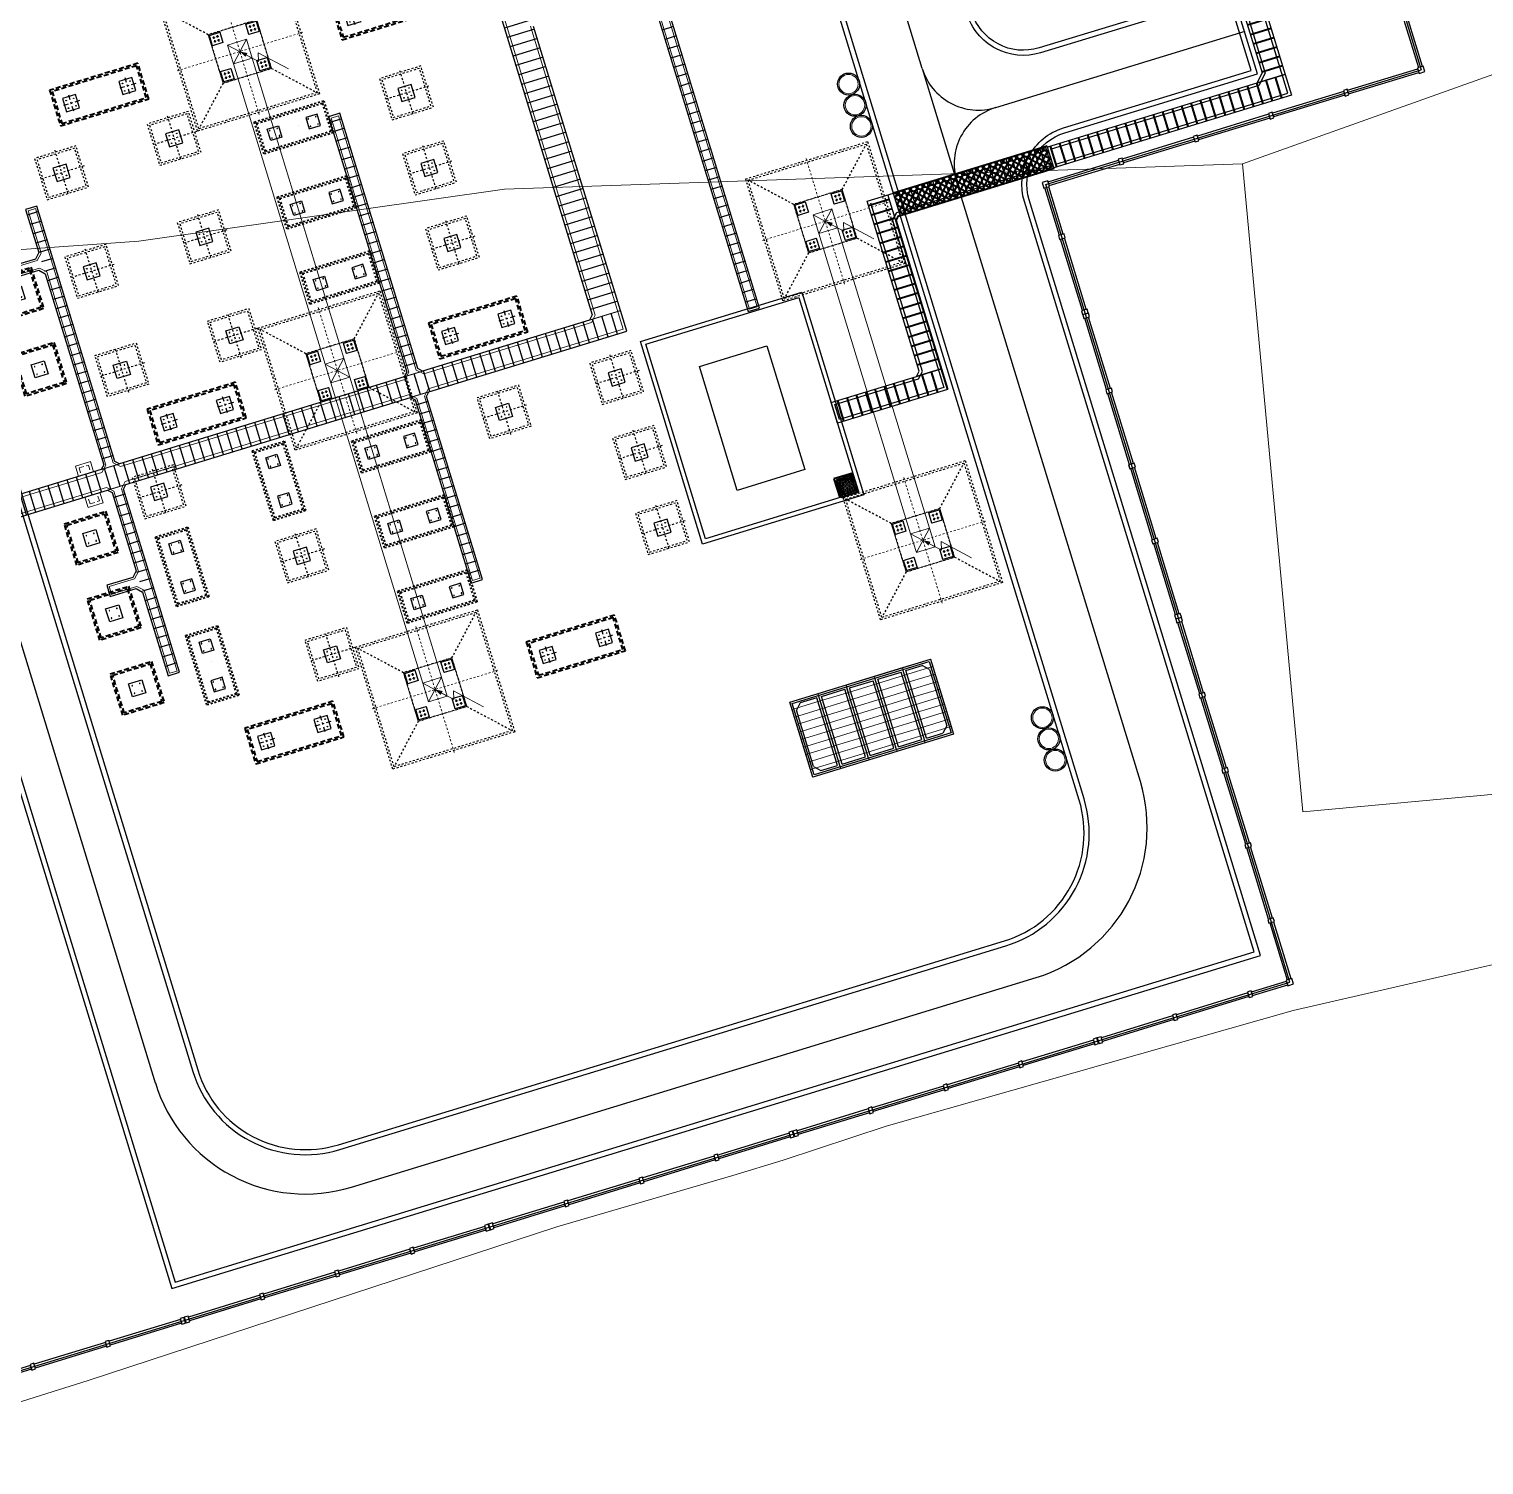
# Model space of a CAD drawing. Header units: inches. Extents: x 543393 to 2689207, y 1841861 to 9121372.
# Drawn here: x 547468.8 to 547542.9, y 1841866.1 to 1841939.3 of the extents above; entities that cross this region are included whole.
import ezdxf

# ---------------------------------------------------------------- set-up
doc = ezdxf.new("R2010")
doc.units = ezdxf.units.IN
doc.header["$MEASUREMENT"] = 0
for name, pattern in [('02 Xref HH1 MBXD$0$HIDDEN', [0.375, 0.25, -0.125]), ('02 Xref HH1 NDK$0$DASHDOT', [1, 0.5, -0.25, 0, -0.25]), ('02 Xref KB1 MBTB$0$HIDDEN', [0.375, 0.25, -0.125]), ('CENTER2', [1.125, 0.75, -0.125, 0.125, -0.125]), ('DASHDOT', [1, 0.5, -0.25, 0, -0.25]), ('DASHED2', [0.375, 0.25, -0.125]), ('HIDDEN', [0.375, 0.25, -0.125]), ('MBXD$0$HIDDEN', [0.375, 0.25, -0.125])]:
    doc.linetypes.add(name, pattern=pattern)
for name, color, linetype in [('0.TEXT', 7, 'Continuous'), ('02 Xref HT MBXD V2$0$0.DUONG O TO MOI', 4, 'Continuous'), ('02 Xref HT MBXD V2$0$0.MC HH1', 3, 'Continuous'), ('02 Xref KB1 MBTB$0$DUKIEN', 6, '02 Xref KB1 MBTB$0$HIDDEN'), ('0_Central_Road', 9, 'Continuous'), ('1_Day dan', 1, 'Continuous'), ('CHUCRYAN', 8, 'Continuous'), ('dien-thietbi', 7, 'Continuous'), ('Duong', 4, 'Continuous'), ('Giai doan nay (muong cap)', 9, 'Continuous'), ('LAPMOI', 4, 'Continuous'), ('Layer1', 7, 'Continuous'), ('MBXD$0$KHUAT', 6, 'MBXD$0$HIDDEN'), ('MBXD$0$KICHTHUOC', 5, 'Continuous'), ('mongs tb', 4, 'Continuous'), ('NET THAY', 4, 'Continuous'), ('PDF17_MONG', 7, 'Continuous'), ('PDF17_TAM', 8, 'Continuous'), ('XD-Mong TB', 4, 'Continuous')]:
    doc.layers.add(name, color=color, linetype=linetype)
for name, color, linetype, lineweight in [('00', 5, 'Continuous', 9), ('02 Xref KB1 MBTB$0$00', 5, 'Continuous', 9), ('1_Kim_CS', 1, 'Continuous', 9), ('4', 2, 'Continuous', 9), ('COT THEP', 7, 'Continuous', 9), ('HTPP-220', 4, 'Continuous', 40), ('Level 10', 7, 'Continuous', 0), ('Level 30', 7, 'Continuous', 0), ('MBXD$0$0.4', 6, 'Continuous', 40), ('MBXD$0$hatch', 8, 'Continuous', 5)]:
    doc.layers.add(name, color=color, linetype=linetype, lineweight=lineweight)

# ---------------------------------------------------------------- blocks, each defined once
blk = doc.blocks.new('HR')
at = {"layer": 'LAPMOI'}
for points in [[(197005, 65096), (197205, 65096), (197205, 65396), (197005, 65396)], [(201005, 65096), (201205, 65096), (201205, 65396), (201005, 65396)]]:
    blk.add_lwpolyline(points, close=True, dxfattribs=at)
for points in [[(197205, 65346), (201005, 65346)], [(197205, 65146), (201005, 65146)]]:
    blk.add_lwpolyline(points, dxfattribs=at)
blk = doc.blocks.new('MT12')
at = {"color": 8, "linetype": '02 Xref KB1 MBTB$0$HIDDEN', "ltscale": 30}
for points in [[(-3250, -3250), (3250, -3250), (3250, 3250), (-3250, 3250)], [(-3150, -3150), (3150, -3150), (3150, 3150), (-3150, 3150)], [(-1291, 1291), (1291, 1291), (1291, -1291), (-1291, -1291)]]:
    blk.add_lwpolyline(points, close=True, dxfattribs=at)
for points in [[(-1291, 1291), (-3150, 3150)], [(1291, 1291), (3150, 3150)], [(-1291, -1291), (-3150, -3150)], [(1291, -1291), (3150, -3150)]]:
    blk.add_lwpolyline(points, dxfattribs=at)
for points in [[(-1241, 691), (-691, 691), (-691, 1241), (-1241, 1241)], [(691, 691), (1241, 691), (1241, 1241), (691, 1241)], [(-1241, -1241), (-691, -1241), (-691, -691), (-1241, -691)], [(691, -1241), (1241, -1241), (1241, -691), (691, -691)]]:
    blk.add_lwpolyline(points, close=True)
at = {"layer": 'PDF17_MONG', "color": 8, "linetype": 'HIDDEN', "lineweight": 25, "ltscale": 5000}
for centre in [(-1068, 1066), (-1068, 868), (-867, 1066), (-867, 868), (864, 1066), (864, 868), (1065, 1066), (1065, 868), (-1068, -866), (-1068, -1064), (-867, -866), (-867, -1064), (864, -866), (864, -1064), (1065, -866), (1065, -1064)]:
    blk.add_circle(centre, 27.8, dxfattribs=at)
at = {"layer": 'PDF17_TAM', "color": 8, "linetype": 'DASHDOT', "lineweight": 18, "ltscale": 20}
for points in [[(0, 3350), (0, -3350)], [(-3350, 0), (3350, 0)]]:
    blk.add_lwpolyline(points, dxfattribs=at)
at = {"layer": 'PDF17_TAM', "color": 8, "linetype": 'HIDDEN', "lineweight": 18, "ltscale": 5000}
for points in [[(-1006, 1065), (-1132, 1065)], [(-1006, 867), (-1132, 867)], [(-1066, 1128), (-1066, 1000)], [(-1066, 804), (-1066, 932)], [(-926, 1065), (-800, 1065)], [(-926, 867), (-800, 867)], [(-866, 1128), (-866, 1000)], [(-866, 804), (-866, 932)], [(926, 1065), (800, 1065)], [(926, 867), (800, 867)], [(866, 1128), (866, 1000)], [(866, 804), (866, 932)], [(1006, 1065), (1132, 1065)], [(1006, 867), (1132, 867)], [(1066, 1128), (1066, 1000)], [(1066, 804), (1066, 932)], [(-1006, -867), (-1132, -867)], [(-1006, -1065), (-1132, -1065)], [(-1066, -804), (-1066, -932)], [(-1066, -1128), (-1066, -1000)], [(-926, -867), (-800, -867)], [(-926, -1065), (-800, -1065)], [(-866, -804), (-866, -932)], [(-866, -1128), (-866, -1000)], [(926, -867), (800, -867)], [(926, -1065), (800, -1065)], [(866, -804), (866, -932)], [(866, -1128), (866, -1000)], [(1006, -867), (1132, -867)], [(1006, -1065), (1132, -1065)], [(1066, -804), (1066, -932)], [(1066, -1128), (1066, -1000)]]:
    blk.add_lwpolyline(points, dxfattribs=at)
blk = doc.blocks.new('Kim_CS222')
at = {"layer": '1_Kim_CS', "color": 0, "linetype": 'ByBlock', "lineweight": -2, "ltscale": 0.5}
for p, q in [((-1050, 1403), (-228, 581)), ((-506, 506), (-228, 581)), ((0, 0), (-506, 506))]:
    blk.add_line(p, q, dxfattribs=at)
blk.add_lwpolyline([(0, 0, 0, 150, 0), (-177, 177, 150, 150, 0)], format="xyseb", dxfattribs=at)
blk = doc.blocks.new('X220 NC')
at = {"color": 0, "linetype": 'ByBlock', "lineweight": -2, "ltscale": 4500}
for p, q in [((3752640, -136418), (3751640, -137418)), ((3751640, -136418), (3752640, -137418)), ((3751640, -153418), (3751640, -137418)), ((3752640, -153418), (3752640, -137418)), ((3752640, -153418), (3751640, -154418)), ((3751640, -153418), (3752640, -154418))]:
    blk.add_line(p, q, dxfattribs=at)
for points in [[(3753431, -138209), (3750849, -138209), (3750849, -135627), (3753431, -135627)], [(3750899, -135677), (3751449, -135677), (3751449, -136227), (3750899, -136227)], [(3753381, -135677), (3752831, -135677), (3752831, -136227), (3753381, -136227)], [(3751640, -137418), (3752640, -137418), (3752640, -136418), (3751640, -136418)], [(3752640, -137418), (3751640, -137418), (3751640, -136418), (3752640, -136418)], [(3750899, -138159), (3751449, -138159), (3751449, -137609), (3750899, -137609)], [(3753381, -138159), (3752831, -138159), (3752831, -137609), (3753381, -137609)], [(3753431, -152627), (3750849, -152627), (3750849, -155209), (3753431, -155209)], [(3750899, -152677), (3751449, -152677), (3751449, -153227), (3750899, -153227)], [(3753381, -152677), (3752831, -152677), (3752831, -153227), (3753381, -153227)], [(3751640, -154418), (3752640, -154418), (3752640, -153418), (3751640, -153418)], [(3751640, -153418), (3752640, -153418), (3752640, -154418), (3751640, -154418)], [(3752640, -153418), (3751640, -153418), (3751640, -154418), (3752640, -154418)], [(3750899, -155159), (3751449, -155159), (3751449, -154609), (3750899, -154609)], [(3753381, -155159), (3752831, -155159), (3752831, -154609), (3753381, -154609)]]:
    blk.add_lwpolyline(points, close=True, dxfattribs=at)
blk = doc.blocks.new('MDCL -3')
at = {"color": 8, "linetype": '02 Xref HH1 MBXD$0$HIDDEN', "ltscale": 20}
for points in [[(1850, -850), (1850, 850), (-1850, 850), (-1850, -850)], [(1750, -750), (1750, 750), (-1750, 750), (-1750, -750)]]:
    blk.add_lwpolyline(points, close=True, dxfattribs=at)
at = {"color": 8, "linetype": '02 Xref HH1 NDK$0$DASHDOT', "ltscale": 10, "const_width": 0.05}
for points in [[(-1025, -962), (-1025, 971)], [(1025, -962), (1025, 971)], [(-2046, 0), (2019, 0)]]:
    blk.add_lwpolyline(points, dxfattribs=at)
at = {"layer": 'mongs tb'}
for points in [[(-725, -300), (-1325, -300), (-1325, 300), (-725, 300)], [(725, -300), (1325, -300), (1325, 300), (725, 300)]]:
    blk.add_lwpolyline(points, close=True, dxfattribs=at)
for centre in [(-1226, 200), (-825, 200), (825, 200), (1226, 200), (-1226, -200), (-825, -200), (825, -200), (1226, -200)]:
    blk.add_circle(centre, 15.4, dxfattribs=at)
blk = doc.blocks.new('MTB')
at = {"layer": 'mongs tb', "color": 8, "linetype": '02 Xref HH1 MBXD$0$HIDDEN', "ltscale": 30}
for points in [[(-1100, -1100), (1100, -1100), (1100, 1100), (-1100, 1100)], [(-1000, -1000), (1000, -1000), (1000, 1000), (-1000, 1000)]]:
    blk.add_lwpolyline(points, close=True, dxfattribs=at)
at = {"layer": 'mongs tb', "color": 8, "linetype": 'DASHDOT', "ltscale": 10}
for points in [[(0, 1200), (0, -1200)], [(-1200, 0), (1200, 0)]]:
    blk.add_lwpolyline(points, dxfattribs=at)
at = {"layer": 'mongs tb'}
blk.add_lwpolyline([(-350, -350), (350, -350), (350, 350), (-350, 350)], close=True, dxfattribs=at)
for centre in [(-199, 200), (201, 200), (-199, -199), (201, -199)]:
    blk.add_circle(centre, 15.1, dxfattribs=at)
blk = doc.blocks.new('*U238')
at = {"layer": 'HTPP-220', "color": 8}
blk.add_lwpolyline([(-0.55, 0), (0.55, 0)], dxfattribs=at)
blk = doc.blocks.new('*U239')
at = {"layer": 'HTPP-220', "color": 0, "linetype": 'ByBlock', "lineweight": -2, "transparency": 16777216}
for p in [(0, 0), (0, -0.5), (0, -1), (0, -1.5), (0, -2), (0, -2.5), (0, -3), (0, -3.5), (0, -4), (0, -4.5), (0, -5)]:
    blk.add_blockref('*U238', p, dxfattribs=at)
blk = doc.blocks.new('*U240')
at = {"layer": 'HTPP-220', "color": 8}
blk.add_lwpolyline([(-0.55, 0), (0.55, 0)], dxfattribs=at)
blk = doc.blocks.new('*U241')
at = {"layer": 'HTPP-220', "color": 0, "linetype": 'ByBlock', "lineweight": -2, "transparency": 16777216}
for p in [(0, 0), (0, -0.5), (0, -1), (0, -1.5), (0, -2), (0, -2.5), (0, -3), (0, -3.5), (0, -4), (0, -4.5), (0, -5), (0, -5.5), (0, -6), (0, -6.5), (0, -7), (0, -7.5), (0, -8), (0, -8.5), (0, -9), (0, -9.5), (0, -10), (0, -10.5), (0, -11), (0, -11.5), (0, -12)]:
    blk.add_blockref('*U240', p, dxfattribs=at)
blk = doc.blocks.new('nha kho')
at = {"layer": 'NET THAY'}
for p, q in [((-3254, 3084), (-3262, 9684)), ((-3054, 3084), (-3062, 9684)), ((-3247, 1884), (-3248, 2284)), ((-3048, 1884), (-3048, 2284))]:
    blk.add_line(p, q, dxfattribs=at)
blk = doc.blocks.new('*U252')
at = {"layer": 'Duong', "color": 8}
blk.add_lwpolyline([(-0.6, 0), (0.6, 0)], dxfattribs=at)
blk = doc.blocks.new('*U253')
at = {"layer": 'HTPP-220', "color": 0, "linetype": 'ByBlock', "lineweight": -2, "transparency": 16777216}
for p in [(0, 8.1), (0, 7.8), (0, 7.5), (0, 7.2), (0, 6.9), (0, 6.6), (0, 6.3), (0, 6), (0, 5.7), (0, 5.4), (0, 5.1), (0, 4.8), (0, 4.5), (0, 4.2), (0, 3.9), (0, 3.6), (0, 3.3), (0, 3), (0, 2.7), (0, 2.4), (0, 2.1), (0, 1.8), (0, 1.5), (0, 1.2), (0, 0.9), (0, 0.6), (0, 0.3), (0, 0)]:
    blk.add_blockref('*U252', p, dxfattribs=at)
blk = doc.blocks.new('Tru DTC')
at = {"color": 8, "linetype": 'HIDDEN', "ltscale": 1000, "elevation": 0}
for points in [[(146250, 33250), (144350, 33250), (144350, 28550), (146250, 28550)], [(146150, 33150), (144450, 33150), (144450, 28650), (146150, 28650)]]:
    blk.add_lwpolyline(points, close=True, dxfattribs=at)
at = {"layer": 'mongs tb', "elevation": 0}
for points in [[(145650, 32750), (144950, 32750), (144950, 32050), (145650, 32050)], [(145650, 29750), (144950, 29750), (144950, 29050), (145650, 29050)]]:
    blk.add_lwpolyline(points, close=True, dxfattribs=at)
at = {"layer": 'mongs tb', "color": 8, "linetype": 'DASHDOT', "ltscale": 500, "elevation": 0}
for points in [[(145300, 31950), (145300, 32850)], [(145750, 32400), (144850, 32400)], [(145300, 28950), (145300, 29850)], [(145750, 29400), (144850, 29400)]]:
    blk.add_lwpolyline(points, dxfattribs=at)
at = {"layer": 'mongs tb'}
for centre in [(145098, 32599, 0), (145098, 32199, 0), (145499, 32599, 0), (145499, 32199, 0), (145098, 29599, 0), (145098, 29199, 0), (145499, 29599, 0), (145499, 29199, 0)]:
    blk.add_circle(centre, 15.1, dxfattribs=at)
blk = doc.blocks.new('GFDGDFG')
at = {"color": 8, "linetype": 'DASHED2', "ltscale": 1000}
for points in [[(-5100, -1100), (-2900, -1100), (-2900, 1100), (-5100, 1100)], [(-5000, -1000), (-3000, -1000), (-3000, 1000), (-5000, 1000)], [(-1100, -1100), (1100, -1100), (1100, 1100), (-1100, 1100)], [(-1000, -1000), (1000, -1000), (1000, 1000), (-1000, 1000)], [(2900, -1100), (5100, -1100), (5100, 1100), (2900, 1100)], [(3000, -1000), (5000, -1000), (5000, 1000), (3000, 1000)]]:
    blk.add_lwpolyline(points, close=True, dxfattribs=at)
at = {"layer": 'mongs tb'}
for points in [[(-4350, -350), (-3650, -350), (-3650, 350), (-4350, 350)], [(-350, -350), (350, -350), (350, 350), (-350, 350)], [(3650, -350), (4350, -350), (4350, 350), (3650, 350)]]:
    blk.add_lwpolyline(points, close=True, dxfattribs=at)
for centre in [(-4199, 200), (-3799, 200), (-199, 200), (201, 200), (3801, 200), (4201, 200), (-4199, -199), (-3799, -199), (-199, -199), (201, -199), (3801, -199), (4201, -199)]:
    blk.add_circle(centre, 15.1, dxfattribs=at)
blk = doc.blocks.new('*U229')
at = {"layer": 'HTPP-220', "color": 8}
blk.add_lwpolyline([(-0.55, 0), (0.55, 0)], dxfattribs=at)
blk = doc.blocks.new('*U230')
at = {"layer": 'HTPP-220', "color": 0, "linetype": 'ByBlock', "lineweight": -2, "transparency": 16777216}
for p in [(0, 0), (0, -0.5), (0, -1), (0, -1.5), (0, -2), (0, -2.5), (0, -3), (0, -3.5), (0, -4), (0, -4.5), (0, -5), (0, -5.5), (0, -6)]:
    blk.add_blockref('*U229', p, dxfattribs=at)
blk = doc.blocks.new('*U231')
at = {"layer": 'HTPP-220', "color": 8}
blk.add_lwpolyline([(-0.55, 0), (0.55, 0)], dxfattribs=at)
blk = doc.blocks.new('*U232')
at = {"layer": 'HTPP-220', "color": 0, "linetype": 'ByBlock', "lineweight": -2, "transparency": 16777216}
for p in [(0, 0), (0, -0.5), (0, -1), (0, -1.5), (0, -2), (0, -2.5), (0, -3), (0, -3.5), (0, -4), (0, -4.5), (0, -5), (0, -5.5), (0, -6), (0, -6.5), (0, -7), (0, -7.5), (0, -8), (0, -8.5)]:
    blk.add_blockref('*U231', p, dxfattribs=at)
blk = doc.blocks.new('*U246')
at = {"layer": '02 Xref HT MBXD V2$0$0.MC HH1', "color": 8}
blk.add_lwpolyline([(-0.55, 0), (0.55, 0)], dxfattribs=at)
blk = doc.blocks.new('*U247')
at = {"layer": '02 Xref HT MBXD V2$0$0.DUONG O TO MOI', "color": 0, "linetype": 'ByBlock', "lineweight": -2, "transparency": 16777216}
for p in [(0, 46.5), (0, 46), (0, 45.5), (0, 45), (0, 44.5), (0, 44), (0, 43.5), (0, 43), (0, 42.5), (0, 42), (0, 41.5), (0, 41), (0, 40.5), (0, 40), (0, 39.5), (0, 39), (0, 38.5), (0, 38), (0, 37.5), (0, 37), (0, 36.5), (0, 36), (0, 35.5), (0, 35), (0, 34.5), (0, 34), (0, 33.5), (0, 33), (0, 32.5), (0, 32), (0, 31.5), (0, 31), (0, 30.5), (0, 30), (0, 29.5), (0, 29), (0, 28.5), (0, 28), (0, 27.5), (0, 27), (0, 26.5), (0, 26), (0, 25.5), (0, 25), (0, 24.5), (0, 24), (0, 23.5), (0, 23), (0, 22.5), (0, 22), (0, 21.5), (0, 21), (0, 20.5), (0, 20), (0, 19.5), (0, 19), (0, 18.5), (0, 18), (0, 17.5), (0, 17), (0, 16.5), (0, 16), (0, 15.5), (0, 15), (0, 14.5), (0, 14), (0, 13.5), (0, 13), (0, 12.5), (0, 12), (0, 11.5), (0, 11), (0, 10.5), (0, 10), (0, 9.5), (0, 9), (0, 8.5), (0, 8), (0, 7.5), (0, 7), (0, 6.5), (0, 6), (0, 5.5), (0, 5), (0, 4.5), (0, 4), (0, 3.5), (0, 3), (0, 2.5), (0, 2), (0, 1.5), (0, 1), (0, 0.5), (0, 0)]:
    blk.add_blockref('*U246', p, dxfattribs=at)
blk = doc.blocks.new('*U244')
at = {"layer": '02 Xref HT MBXD V2$0$0.MC HH1', "color": 8}
blk.add_lwpolyline([(0, -0.3), (0, 0.3)], dxfattribs=at)
blk = doc.blocks.new('*U245')
at = {"layer": '0.TEXT', "color": 0, "linetype": 'ByBlock', "lineweight": -2, "transparency": 16777216}
for p in [(0, 0), (0.5, 0), (1, 0), (1.5, 0), (2, 0), (2.5, 0), (3, 0), (3.5, 0), (4, 0), (4.5, 0), (5, 0), (5.5, 0), (6, 0), (6.5, 0), (7, 0), (7.5, 0), (8, 0), (8.5, 0), (9, 0)]:
    blk.add_blockref('*U244', p, dxfattribs=at)
blk = doc.blocks.new('*U227')
at = {"layer": '02 Xref HT MBXD V2$0$0.MC HH1', "color": 8}
blk.add_lwpolyline([(0, -0.3), (0, 0.3)], dxfattribs=at)
blk = doc.blocks.new('*U228')
at = {"layer": '0.TEXT', "color": 0, "linetype": 'ByBlock', "lineweight": -2, "transparency": 16777216}
for p in [(0, 0), (0.5, 0), (1, 0), (1.5, 0), (2, 0), (2.5, 0), (3, 0), (3.5, 0), (4, 0), (4.5, 0), (5, 0), (5.5, 0), (6, 0), (6.5, 0), (7, 0), (7.5, 0), (8, 0), (8.5, 0), (9, 0), (9.5, 0), (10, 0), (10.5, 0), (11, 0), (11.5, 0), (12, 0), (12.5, 0), (13, 0)]:
    blk.add_blockref('*U227', p, dxfattribs=at)
blk = doc.blocks.new('*U233')
at = {"layer": '02 Xref HT MBXD V2$0$0.MC HH1', "color": 8}
blk.add_lwpolyline([(0, -0.3), (0, 0.3)], dxfattribs=at)
blk = doc.blocks.new('*U234')
at = {"layer": '0.TEXT', "color": 0, "linetype": 'ByBlock', "lineweight": -2, "transparency": 16777216}
for p in [(0, 0), (0.5, 0), (1, 0), (1.5, 0), (2, 0), (2.5, 0), (3, 0), (3.5, 0), (4, 0), (4.5, 0), (5, 0), (5.5, 0), (6, 0), (6.5, 0), (7, 0), (7.5, 0), (8, 0), (8.5, 0), (9, 0), (9.5, 0), (10, 0), (10.5, 0), (11, 0), (11.5, 0), (12, 0), (12.5, 0), (13, 0), (13.5, 0), (14, 0), (14.5, 0), (15, 0), (15.5, 0), (16, 0), (16.5, 0)]:
    blk.add_blockref('*U233', p, dxfattribs=at)
blk = doc.blocks.new('*U235')
at = {"layer": '02 Xref HT MBXD V2$0$0.MC HH1', "color": 8}
blk.add_lwpolyline([(0, -0.725), (0, 0.725)], dxfattribs=at)
blk = doc.blocks.new('*U221')
at = {"layer": '02 Xref HT MBXD V2$0$0.DUONG O TO MOI', "color": 0, "linetype": 'ByBlock', "lineweight": -2, "transparency": 16777216}
for p in [(0, 0), (0.5, 0), (1, 0), (1.5, 0), (2, 0), (2.5, 0), (3, 0), (3.5, 0), (4, 0), (4.5, 0), (5, 0), (5.5, 0), (6, 0), (6.5, 0), (7, 0), (7.5, 0), (8, 0), (8.5, 0), (9, 0), (9.5, 0), (10, 0), (10.5, 0), (11, 0), (11.5, 0), (12, 0), (12.5, 0), (13, 0), (13.5, 0), (14, 0), (14.5, 0), (15, 0), (15.5, 0), (16, 0), (16.5, 0), (17, 0), (17.5, 0), (18, 0), (18.5, 0), (19, 0), (19.5, 0), (20, 0), (20.5, 0), (21, 0), (21.5, 0), (22, 0), (22.5, 0), (23, 0), (23.5, 0), (24, 0), (24.5, 0), (25, 0), (25.5, 0), (26, 0), (26.5, 0), (27, 0), (27.5, 0), (28, 0), (28.5, 0), (29, 0), (29.5, 0), (30, 0), (30.5, 0), (31, 0), (31.5, 0), (32, 0)]:
    blk.add_blockref('*U235', p, dxfattribs=at)
blk = doc.blocks.new('*U263')
at = {"layer": '02 Xref HT MBXD V2$0$0.MC HH1', "color": 8}
blk.add_lwpolyline([(0, -0.3), (0, 0.3)], dxfattribs=at)
blk = doc.blocks.new('*U264')
at = {"layer": '0.TEXT', "color": 0, "linetype": 'ByBlock', "lineweight": -2, "transparency": 16777216}
for p in [(0, 0), (0.5, 0), (1, 0), (1.5, 0), (2, 0), (2.5, 0), (3, 0), (3.5, 0), (4, 0), (4.5, 0), (5, 0), (5.5, 0), (6, 0), (6.5, 0), (7, 0), (7.5, 0), (8, 0), (8.5, 0), (9, 0)]:
    blk.add_blockref('*U263', p, dxfattribs=at)
blk = doc.blocks.new('*U261')
at = {"layer": '02 Xref HT MBXD V2$0$0.MC HH1', "color": 8}
blk.add_lwpolyline([(0, -0.3), (0, 0.3)], dxfattribs=at)
blk = doc.blocks.new('*U262')
at = {"layer": '0.TEXT', "color": 0, "linetype": 'ByBlock', "lineweight": -2, "transparency": 16777216}
for p in [(0, 0), (0.5, 0), (1, 0), (1.5, 0), (2, 0), (2.5, 0), (3, 0), (3.5, 0), (4, 0), (4.5, 0), (5, 0), (5.5, 0), (6, 0), (6.5, 0), (7, 0), (7.5, 0), (8, 0), (8.5, 0), (9, 0), (9.5, 0), (10, 0), (10.5, 0), (11, 0), (11.5, 0), (12, 0), (12.5, 0), (13, 0)]:
    blk.add_blockref('*U261', p, dxfattribs=at)

msp = doc.modelspace()

# ---------------------------------------------------------------- hatches: boundary and pattern name
at = {"layer": 'HTPP-220'}
h = msp.add_hatch(dxfattribs=at)
h.set_pattern_fill('ANSI37', color=8, scale=2, angle=107.01231)
h.set_pattern_definition([(152.0123, (547528.46963, 1841909.36217), (-0.1173205, -0.2207621), []), (242.0123, (547528.46963, 1841909.36217), (0.2207621, -0.1173205), [])])
h.paths.add_polyline_path([(547513.169, 1841929.77), (547512.818, 1841930.918), (547520.659, 1841933.317), (547521.01, 1841932.169)])
at = {"layer": 'MBXD$0$hatch', "linetype": 'Continuous'}
h = msp.add_hatch(dxfattribs=at)
h.set_pattern_fill('ANSI37', color=256, scale=0.02, angle=152.01231, style=0)
h.set_pattern_definition([(17.0123, (547501.206866, 1841913.63385), (-0.01857865, 0.06072136), []), (107.0123, (547501.206866, 1841913.63385), (-0.06072136, -0.01857865), [])])
h.paths.add_polyline_path([(547509.909, 1841916.296), (547510.172, 1841915.436), (547511.033, 1841915.699), (547510.769, 1841916.56)])

# ---------------------------------------------------------------- linework, layer by layer
at = {"layer": '00'}
for points in [[(547513.271, 1841906.742), (547514.705, 1841907.181), (547514.822, 1841906.799), (547513.388, 1841906.36)], [(547510.402, 1841905.865), (547511.837, 1841906.303), (547511.954, 1841905.921), (547510.519, 1841905.482)], [(547511.837, 1841906.303), (547513.271, 1841906.742), (547513.388, 1841906.36), (547511.954, 1841905.921)], [(547511.954, 1841905.921), (547513.388, 1841906.36), (547513.505, 1841905.977), (547512.071, 1841905.538)], [(547513.388, 1841906.36), (547514.822, 1841906.799), (547514.94, 1841906.416), (547513.505, 1841905.977)], [(547513.622, 1841905.595), (547515.057, 1841906.034), (547514.94, 1841906.416), (547513.505, 1841905.977)], [(547508.968, 1841905.426), (547510.402, 1841905.865), (547510.519, 1841905.482), (547509.085, 1841905.043)], [(547509.085, 1841905.043), (547510.519, 1841905.482), (547510.636, 1841905.1), (547509.202, 1841904.661)], [(547510.519, 1841905.482), (547511.954, 1841905.921), (547512.071, 1841905.538), (547510.636, 1841905.1)], [(547510.753, 1841904.717), (547512.188, 1841905.156), (547512.071, 1841905.538), (547510.636, 1841905.1)], [(547512.188, 1841905.156), (547513.622, 1841905.595), (547513.505, 1841905.977), (547512.071, 1841905.538)], [(547512.305, 1841904.773), (547513.739, 1841905.212), (547513.622, 1841905.595), (547512.188, 1841905.156)], [(547513.739, 1841905.212), (547515.174, 1841905.651), (547515.057, 1841906.034), (547513.622, 1841905.595)], [(547513.856, 1841904.83), (547515.291, 1841905.269), (547515.174, 1841905.651), (547513.739, 1841905.212)], [(547507.534, 1841904.987), (547508.968, 1841905.426), (547509.085, 1841905.043), (547507.651, 1841904.604)], [(547507.651, 1841904.604), (547509.085, 1841905.043), (547509.202, 1841904.661), (547507.768, 1841904.222)], [(547509.319, 1841904.278), (547510.753, 1841904.717), (547510.636, 1841905.1), (547509.202, 1841904.661)], [(547510.87, 1841904.335), (547512.305, 1841904.773), (547512.188, 1841905.156), (547510.753, 1841904.717)], [(547510.988, 1841903.952), (547512.422, 1841904.391), (547512.305, 1841904.773), (547510.87, 1841904.335)], [(547512.422, 1841904.391), (547513.856, 1841904.83), (547513.739, 1841905.212), (547512.305, 1841904.773)], [(547512.539, 1841904.008), (547513.973, 1841904.447), (547513.856, 1841904.83), (547512.422, 1841904.391)], [(547513.973, 1841904.447), (547515.408, 1841904.886), (547515.291, 1841905.269), (547513.856, 1841904.83)], [(547514.09, 1841904.065), (547515.525, 1841904.504), (547515.408, 1841904.886), (547513.973, 1841904.447)], [(547507.885, 1841903.839), (547509.319, 1841904.278), (547509.202, 1841904.661), (547507.768, 1841904.222)], [(547508.002, 1841903.457), (547509.436, 1841903.896), (547509.319, 1841904.278), (547507.885, 1841903.839)], [(547509.436, 1841903.896), (547510.87, 1841904.335), (547510.753, 1841904.717), (547509.319, 1841904.278)], [(547509.553, 1841903.513), (547510.988, 1841903.952), (547510.87, 1841904.335), (547509.436, 1841903.896)], [(547511.105, 1841903.57), (547512.539, 1841904.008), (547512.422, 1841904.391), (547510.988, 1841903.952)], [(547511.222, 1841903.187), (547512.656, 1841903.626), (547512.539, 1841904.008), (547511.105, 1841903.57)], [(547512.656, 1841903.626), (547514.09, 1841904.065), (547513.973, 1841904.447), (547512.539, 1841904.008)], [(547512.773, 1841903.243), (547514.207, 1841903.682), (547514.09, 1841904.065), (547512.656, 1841903.626)], [(547514.207, 1841903.682), (547515.642, 1841904.121), (547515.525, 1841904.504), (547514.09, 1841904.065)], [(547514.324, 1841903.3), (547515.759, 1841903.739), (547515.642, 1841904.121), (547514.207, 1841903.682)], [(547508.119, 1841903.074), (547509.553, 1841903.513), (547509.436, 1841903.896), (547508.002, 1841903.457)], [(547508.236, 1841902.692), (547509.67, 1841903.131), (547509.553, 1841903.513), (547508.119, 1841903.074)], [(547509.67, 1841903.131), (547511.105, 1841903.57), (547510.988, 1841903.952), (547509.553, 1841903.513)], [(547509.787, 1841902.748), (547511.222, 1841903.187), (547511.105, 1841903.57), (547509.67, 1841903.131)], [(547511.339, 1841902.805), (547512.773, 1841903.243), (547512.656, 1841903.626), (547511.222, 1841903.187)], [(547512.89, 1841902.861), (547514.324, 1841903.3), (547514.207, 1841903.682), (547512.773, 1841903.243)], [(547513.007, 1841902.478), (547514.441, 1841902.917), (547514.324, 1841903.3), (547512.89, 1841902.861)], [(547514.441, 1841902.917), (547515.876, 1841903.356), (547515.759, 1841903.739), (547514.324, 1841903.3)], [(547508.353, 1841902.309), (547509.787, 1841902.748), (547509.67, 1841903.131), (547508.236, 1841902.692)], [(547508.47, 1841901.927), (547509.904, 1841902.366), (547509.787, 1841902.748), (547508.353, 1841902.309)], [(547509.904, 1841902.366), (547511.339, 1841902.805), (547511.222, 1841903.187), (547509.787, 1841902.748)], [(547510.021, 1841901.983), (547511.456, 1841902.422), (547511.339, 1841902.805), (547509.904, 1841902.366)], [(547511.456, 1841902.422), (547512.89, 1841902.861), (547512.773, 1841903.243), (547511.339, 1841902.805)], [(547511.573, 1841902.04), (547513.007, 1841902.478), (547512.89, 1841902.861), (547511.456, 1841902.422)], [(547508.587, 1841901.544), (547510.021, 1841901.983), (547509.904, 1841902.366), (547508.47, 1841901.927)], [(547508.704, 1841901.162), (547510.138, 1841901.601), (547510.021, 1841901.983), (547508.587, 1841901.544)], [(547508.704, 1841901.162), (547510.138, 1841901.601), (547510.021, 1841901.983), (547508.587, 1841901.544)], [(547510.138, 1841901.601), (547511.573, 1841902.04), (547511.456, 1841902.422), (547510.021, 1841901.983)]]:
    msp.add_lwpolyline(points, close=True, dxfattribs=at)
at = {"layer": '02 Xref HT MBXD V2$0$0.DUONG O TO MOI', "color": 3}
for points in [[(547487.963, 1841955.756), (547497.461, 1841924.715), (547497.32, 1841924.45), (547488.822, 1841921.85), (547488.583, 1841921.977), (547484.602, 1841934.99), (547484.028, 1841934.815), (547488.01, 1841921.802), (547487.883, 1841921.563), (547473.379, 1841917.125), (547473.14, 1841917.252), (547469.159, 1841930.265), (547468.585, 1841930.09), (547469.257, 1841927.892), (547469.083, 1841927.564), (547467.759, 1841927.159)], [(547500.413, 1841941.249), (547505.418, 1841924.889), (547505.992, 1841925.064), (547500.987, 1841941.424)], [(547461.581, 1841912.365), (547472.761, 1841915.786), (547473, 1841915.659), (547474.221, 1841911.67), (547474.047, 1841911.343), (547472.723, 1841910.938), (547472.898, 1841910.364), (547474.222, 1841910.769), (547474.549, 1841910.595), (547475.855, 1841906.327), (547476.429, 1841906.503), (547473.574, 1841915.834), (547473.701, 1841916.073), (547488.204, 1841920.511), (547488.443, 1841920.384), (547491.299, 1841911.052), (547491.872, 1841911.228), (547489.017, 1841920.559), (547489.144, 1841920.798), (547499.231, 1841923.885), (547494.48, 1841939.412)], [(547467.935, 1841926.585), (547469.259, 1841926.991), (547469.586, 1841926.817), (547472.566, 1841917.077), (547472.439, 1841916.838), (547461.259, 1841913.417)]]:
    msp.add_lwpolyline(points, dxfattribs=at)
at = {"layer": '02 Xref HT MBXD V2$0$0.DUONG O TO MOI', "const_width": 0.05}
for points in [[(547497.32, 1841924.45), (547498.909, 1841924.937)], [(547487.883, 1841921.563), (547488.822, 1841921.85)], [(547488.204, 1841920.511), (547489.144, 1841920.798)], [(547472.439, 1841916.838), (547473.379, 1841917.125)], [(547472.761, 1841915.786), (547473.701, 1841916.073)]]:
    msp.add_lwpolyline(points, dxfattribs=at)
at = {"layer": '02 Xref KB1 MBTB$0$00', "lineweight": 18, "ltscale": 100}
for p, q in [((547471.124, 1841917.016), (547471.889, 1841917.25)), ((547471.124, 1841917.016), (547471.287, 1841916.485)), ((547471.889, 1841917.25), (547472.052, 1841916.719)), ((547471.771, 1841914.902), (547471.609, 1841915.433)), ((547471.771, 1841914.902), (547472.536, 1841915.136)), ((547472.536, 1841915.136), (547472.374, 1841915.667))]:
    msp.add_line(p, q, dxfattribs=at)
at = {"layer": '02 Xref KB1 MBTB$0$DUKIEN', "lineweight": 18}
for p, q in [((547471.312, 1841916.916), (547471.79, 1841917.062)), ((547471.312, 1841916.916), (547471.43, 1841916.529)), ((547471.79, 1841917.062), (547471.908, 1841916.675)), ((547471.871, 1841915.09), (547471.752, 1841915.477)), ((547471.871, 1841915.09), (547472.349, 1841915.236)), ((547472.349, 1841915.236), (547472.23, 1841915.623))]:
    msp.add_line(p, q, dxfattribs=at)
at = {"layer": '0_Central_Road', "linetype": 'DASHDOT', "ltscale": 1000}
for p, q in [((547446.525, 1841979.288), (547475.198, 1841885.577)), ((547514.282, 1841937.274), (547505.447, 1841966.153)), ((547518.029, 1841935.283), (547530.747, 1841939.174)), ((547525.4, 1841900.937), (547516.038, 1841931.537)), ((547485.188, 1841880.267), (547520.091, 1841890.946))]:
    msp.add_line(p, q, dxfattribs=at)
for points in [[(547542.108, 1841963.566), (547526.016, 1842016.159), (547425.611, 1841985.438), (547461.305, 1841868.777), (547533.023, 1841890.72)], [(547542.108, 1841963.566), (547532.545, 1841960.64), (547539.713, 1841937.212)], [(547514.282, 1841937.274), (547516.287, 1841930.724)], [(547533.023, 1841890.72), (547520.589, 1841931.36), (547539.713, 1841937.212)]]:
    msp.add_lwpolyline(points, dxfattribs=at)
at = {"layer": '0_Central_Road', "linetype": 'DASHED2', "ltscale": 1000}
for points in [[(547529.94, 1841943.007), (547531.769, 1841937.03), (547531.437, 1841936.405), (547520.861, 1841933.169), (547521.095, 1841932.404), (547532.914, 1841936.021), (547530.681, 1841943.321)], [(547520.718, 1841933.126), (547512.877, 1841930.726)], [(547520.952, 1841932.361), (547512.967, 1841929.918), (547512.768, 1841929.543), (547515.378, 1841921.013), (547510.061, 1841919.387)], [(547510.061, 1841919.387), (547509.827, 1841920.152), (547514.092, 1841921.457), (547514.291, 1841921.831), (547511.667, 1841930.408)], [(547512.768, 1841929.543), (547512.967, 1841929.918)]]:
    msp.add_lwpolyline(points, dxfattribs=at)
at = {"layer": '0_Central_Road', "linetype": 'DASHDOT', "ltscale": 1000}
for centre, radius, start, end in [((547517.151, 1841938.152), 3, 197.01231, 287.01231), ((547518.907, 1841932.414), 3, 107.01231, 197.01231), ((547517.75, 1841898.596), 8, 287.01231, 17.01231), ((547482.848, 1841887.917), 8, 197.01231, 287.01231)]:
    msp.add_arc(centre, radius, start, end, dxfattribs=at)
at = {"layer": '1_Day dan', "lineweight": 20}
for centre in [(547510.527, 1841936.48), (547510.857, 1841935.402), (547511.187, 1841934.325), (547520.408, 1841904.187), (547520.737, 1841903.11), (547521.067, 1841902.032)]:
    msp.add_circle(centre, 0.493, dxfattribs=at)
at = {"layer": '4'}
msp.add_line((547508.895, 1841901.22), (547510.306, 1841901.652), dxfattribs=at)
msp.add_lwpolyline([(547515.876, 1841903.356), (547508.704, 1841901.162), (547507.534, 1841904.987), (547514.705, 1841907.181)], close=True, dxfattribs=at)
at = {"layer": 'CHUCRYAN', "linetype": 'HIDDEN', "ltscale": 30}
for p, q in [((547512.015, 1841906.149), (547513.21, 1841906.514)), ((547514.263, 1841903.072), (547513.21, 1841906.514)), ((547514.412, 1841903.013), (547513.3, 1841906.647)), ((547513.449, 1841906.588), (547514.286, 1841906.844)), ((547514.502, 1841903.145), (547513.449, 1841906.588)), ((547514.66, 1841906.645), (547514.286, 1841906.844)), ((547514.66, 1841906.645), (547515.538, 1841903.776)), ((547509.146, 1841905.271), (547510.341, 1841905.637)), ((547511.395, 1841902.194), (547510.341, 1841905.637)), ((547511.543, 1841902.135), (547510.432, 1841905.769)), ((547510.58, 1841905.71), (547511.776, 1841906.076)), ((547511.634, 1841902.267), (547510.58, 1841905.71)), ((547512.829, 1841902.633), (547511.776, 1841906.076)), ((547512.978, 1841902.574), (547511.866, 1841906.208)), ((547513.068, 1841902.706), (547512.015, 1841906.149)), ((547508.07, 1841904.942), (547507.871, 1841904.567)), ((547508.907, 1841905.198), (547508.07, 1841904.942)), ((547509.96, 1841901.755), (547508.907, 1841905.198)), ((547510.109, 1841901.696), (547508.997, 1841905.33)), ((547510.199, 1841901.829), (547509.146, 1841905.271)), ((547508.749, 1841901.699), (547507.871, 1841904.567)), ((547514.502, 1841903.145), (547515.339, 1841903.401)), ((547515.538, 1841903.776), (547515.339, 1841903.401)), ((547511.634, 1841902.267), (547512.829, 1841902.633)), ((547513.068, 1841902.706), (547514.263, 1841903.072)), ((547510.199, 1841901.829), (547511.395, 1841902.194)), ((547508.749, 1841901.699), (547509.124, 1841901.499)), ((547509.124, 1841901.499), (547509.96, 1841901.755))]:
    msp.add_line(p, q, dxfattribs=at)
at = {"layer": 'dien-thietbi', "linetype": 'Continuous'}
msp.add_lwpolyline([(547506.371, 1841923.141), (547508.302, 1841916.83), (547504.86, 1841915.776), (547502.929, 1841922.088)], close=True, dxfattribs=at)
at = {"layer": 'Duong', "color": 8}
msp.add_lwpolyline([(547482.24, 1842002.66), (547482.503, 1842001.8, -0.414214), (547482.012, 1842000.876), (547441.362, 1841988.438), (547476.038, 1841875.104), (547531.52, 1841892.08), (547519.74, 1841930.578, -0.414214), (547521.559, 1841934), (547531.37, 1841937.002), (547530.047, 1841941.324), (547520.236, 1841938.322, -0.414214), (547516.815, 1841940.14), (547509.295, 1841964.716, -0.414214), (547512.441, 1841970.635), (547536.883, 1841978.114), (547526.098, 1842013.361), (547513.552, 1842009.522), (547522.213, 1841981.217, -0.414214), (547520.394, 1841977.796), (547511.119, 1841974.958, -0.414214), (547505.199, 1841978.103), (547496.334, 1842007.077)], format="xyb", dxfattribs=at)
at = {"layer": 'Duong'}
for points in [[(547482.488, 1842002.737), (547482.752, 1842001.876, -0.414214), (547482.088, 1842000.627), (547441.687, 1841988.266), (547476.211, 1841875.429), (547531.195, 1841892.252), (547519.492, 1841930.502, -0.414214), (547521.483, 1841934.248), (547531.045, 1841937.174), (547529.875, 1841940.999), (547520.312, 1841938.073, -0.414214), (547516.566, 1841940.064), (547509.047, 1841964.64, -0.414214), (547512.365, 1841970.884), (547536.558, 1841978.286), (547525.908, 1842013.093), (547513.86, 1842009.407), (547522.461, 1841981.293, -0.414214), (547520.47, 1841977.547), (547511.195, 1841974.709, -0.414214), (547504.951, 1841978.027), (547496.086, 1842007.001)], [(547531.045, 1841937.174), (547529.875, 1841940.999), (547520.312, 1841938.073, -0.414214), (547516.566, 1841940.064), (547509.047, 1841964.64, -0.414214), (547512.365, 1841970.884), (547536.558, 1841978.286), (547525.908, 1842013.093), (547513.86, 1842009.407), (547522.461, 1841981.293, -0.414214), (547520.47, 1841977.547), (547511.195, 1841974.709, -0.414214), (547504.951, 1841978.027), (547496.173, 1842006.714), (547495.982, 1842006.656), (547495.982, 1842006.656), (547489.767, 1842004.754), (547489.767, 1842004.754), (547489.767, 1842004.754), (547489.723, 1842004.898), (547486.95, 1842004.049)]]:
    msp.add_lwpolyline(points, format="xyb", dxfattribs=at)
msp.add_lwpolyline([(547522.532, 1841900.059), (547493.859, 1841993.771, 0.414214), (547486.366, 1841997.753), (547452.42, 1841987.366, 0.414214), (547448.438, 1841979.874), (547477.11, 1841886.162, 0.414214), (547484.603, 1841882.18), (547518.55, 1841892.566, 0.414214)], format="xyb", close=True, dxfattribs=at)
at = {"layer": 'Duong', "color": 8}
msp.add_lwpolyline([(547486.442, 1841997.504), (547452.496, 1841987.118, 0.414214), (547448.686, 1841979.95), (547477.359, 1841886.238, 0.414214), (547484.527, 1841882.429), (547518.474, 1841892.815, 0.414214), (547522.283, 1841899.983), (547493.61, 1841993.695, 0.414214)], format="xyb", close=True, dxfattribs=at)
at = {"layer": 'Duong'}
for points in [[(547530.842, 1841943.306), (547533.102, 1841935.921), (547520.996, 1841932.217)], [(547529.779, 1841943.022), (547531.607, 1841937.045), (547531.334, 1841936.531), (547520.674, 1841933.269)], [(547521.01, 1841932.169), (547520.659, 1841933.317)], [(547511.479, 1841930.508), (547512.818, 1841930.918)], [(547515.565, 1841920.914), (547509.962, 1841919.199), (547509.64, 1841920.251), (547513.989, 1841921.582), (547514.129, 1841921.847), (547511.479, 1841930.508)], [(547522.458, 1841924.738), (547522.464, 1841924.719)], [(547513.989, 1841921.582), (547515.243, 1841921.966)], [(547527.204, 1841909.227), (547527.21, 1841909.208)]]:
    msp.add_lwpolyline(points, dxfattribs=at)
at = {"layer": 'Duong', "const_width": 0.07}
for points in [[(547531.334, 1841936.531), (547532.78, 1841936.973)], [(547512.93, 1841929.527), (547512.531, 1841930.83)], [(547515.243, 1841921.966), (547513.974, 1841921.577)]]:
    msp.add_lwpolyline(points, dxfattribs=at)
at = {"layer": 'Duong', "color": 8}
for points in [[(547503.084, 1841913.037), (547499.924, 1841923.364), (547508.148, 1841925.88), (547511.307, 1841915.553)], [(547508.704, 1841901.162), (547507.534, 1841904.987), (547514.705, 1841907.181), (547515.876, 1841903.356)]]:
    msp.add_lwpolyline(points, close=True, dxfattribs=at)
for centre in [(547510.527, 1841936.48), (547510.857, 1841935.402), (547511.187, 1841934.325), (547520.408, 1841904.187), (547520.737, 1841903.11), (547521.067, 1841902.032)]:
    msp.add_circle(centre, 0.563, dxfattribs=at)
at = {"layer": 'Giai doan nay (muong cap)', "color": 8, "linetype": '02 Xref HH1 MBXD$0$HIDDEN', "lineweight": 15, "ltscale": 1000}
for points in [[(547488.089, 1841955.859), (547497.622, 1841924.7), (547497.423, 1841924.325), (547488.875, 1841921.709), (547488.5, 1841921.908), (547484.535, 1841934.865), (547484.153, 1841934.748), (547488.117, 1841921.791), (547487.918, 1841921.417), (547473.431, 1841916.984), (547473.057, 1841917.183), (547469.092, 1841930.14), (547468.71, 1841930.023), (547469.371, 1841927.861), (547469.172, 1841927.487), (547467.884, 1841927.093)], [(547500.496, 1841941.318), (547505.485, 1841925.014), (547505.867, 1841925.131), (547500.879, 1841941.435)], [(547461.545, 1841912.511), (547472.709, 1841915.927), (547473.084, 1841915.728), (547474.334, 1841911.64), (547474.135, 1841911.265), (547472.847, 1841910.871), (547472.964, 1841910.489), (547474.252, 1841910.883), (547474.627, 1841910.684), (547475.922, 1841906.452), (547476.304, 1841906.569), (547473.466, 1841915.845), (547473.665, 1841916.219), (547488.152, 1841920.652), (547488.527, 1841920.453), (547491.365, 1841911.177), (547491.748, 1841911.294), (547488.909, 1841920.57), (547489.109, 1841920.944), (547499.044, 1841923.984), (547494.319, 1841939.428)], [(547468.001, 1841926.71), (547469.289, 1841927.104), (547469.664, 1841926.905), (547472.674, 1841917.066), (547472.475, 1841916.692), (547461.311, 1841913.276)]]:
    msp.add_lwpolyline(points, dxfattribs=at)
at = {"layer": 'HTPP-220'}
for points in [[(547520.659, 1841933.317), (547512.818, 1841930.918)], [(547521.01, 1841932.169), (547513.037, 1841929.73), (547512.93, 1841929.527), (547515.565, 1841920.914)]]:
    msp.add_lwpolyline(points, dxfattribs=at)
at = {"layer": 'LAPMOI'}
for points in [[(547538.395, 1841941.18), (547539.574, 1841937.326)], [(547538.586, 1841941.238), (547539.765, 1841937.385)], [(547535.955, 1841936.167), (547539.541, 1841937.264)], [(547536.013, 1841935.975), (547539.599, 1841937.073)], [(547520.703, 1841931.5), (547524.289, 1841932.597)], [(547520.761, 1841931.309), (547524.347, 1841932.406)], [(547521.277, 1841928.768), (547520.537, 1841931.188)], [(547521.468, 1841928.827), (547520.728, 1841931.246)], [(547531.997, 1841893.732), (547532.884, 1841890.834)], [(547532.188, 1841893.79), (547533.075, 1841890.893)], [(547531.062, 1841890.225), (547532.85, 1841890.772)], [(547531.121, 1841890.034), (547532.909, 1841890.581)]]:
    msp.add_lwpolyline(points, dxfattribs=at)
for points in [[(547539.901, 1841937.112), (547539.813, 1841937.399), (547539.526, 1841937.312), (547539.614, 1841937.025)], [(547520.776, 1841931.261), (547520.688, 1841931.548), (547520.401, 1841931.46), (547520.489, 1841931.173)], [(547533.21, 1841890.621), (547533.123, 1841890.908), (547532.836, 1841890.82), (547532.924, 1841890.533)]]:
    msp.add_lwpolyline(points, close=True, dxfattribs=at)
at = {"layer": 'Layer1', "color": 8, "linetype": 'CENTER2', "ltscale": 20}
for p, q in [((547514.976, 1841906.297), (547515.722, 1841903.858)), ((547508.55, 1841901.664), (547507.804, 1841904.102))]:
    msp.add_line(p, q, dxfattribs=at)
msp.add_lwpolyline([(547515.751, 1841903.423), (547508.77, 1841901.287), (547507.659, 1841904.92), (547514.639, 1841907.056)], close=True, dxfattribs=at)
at = {"layer": 'Level 10', "color": 7, "lineweight": 0, "flags": 128}
msp.add_lwpolyline([(547440.24, 1841924.51), (547453.59, 1841927), (547474.35, 1841928.48)], dxfattribs=at)
at = {"layer": 'Level 30', "color": 5, "lineweight": 0, "flags": 128}
for points in [[(547425.017, 1841923.869), (547440.24, 1841924.51), (547453.59, 1841927), (547474.35, 1841928.48), (547493, 1841931.12), (547530.61, 1841932.41), (547543.9, 1841937.15), (547545.986, 1841957.844)], [(547425.017, 1841923.869), (547440.24, 1841924.51), (547453.59, 1841927), (547474.35, 1841928.48), (547493, 1841931.12), (547530.61, 1841932.41), (547543.9, 1841937.15), (547545.986, 1841957.844)], [(547551.04, 1841900.99), (547533.68, 1841899.4), (547530.61, 1841932.41)], [(547551.04, 1841900.99), (547533.68, 1841899.4), (547530.61, 1841932.41)], [(547458.098, 1841866.113), (547471.777, 1841870.421), (547495.653, 1841878.241), (547504.63, 1841880.861), (547507.202, 1841881.646), (547512.444, 1841883.378), (547533.193, 1841889.263), (547553.021, 1841893.819)], [(547458.098, 1841866.113), (547471.777, 1841870.421), (547495.653, 1841878.241), (547504.63, 1841880.861), (547507.202, 1841881.646), (547512.444, 1841883.378), (547533.193, 1841889.263), (547553.021, 1841893.819)]]:
    msp.add_lwpolyline(points, dxfattribs=at)
at = {"layer": 'MBXD$0$0.4'}
for p, q in [((547510.74, 1841916.655), (547509.784, 1841916.363)), ((547509.784, 1841916.363), (547510.076, 1841915.406))]:
    msp.add_line(p, q, dxfattribs=at)
msp.add_lwpolyline([(547509.909, 1841916.296), (547510.172, 1841915.436), (547511.033, 1841915.699), (547510.769, 1841916.56)], close=True, dxfattribs=at)
at = {"layer": 'MBXD$0$KHUAT', "ltscale": 15}
for p, q in [((547510.703, 1841916.435), (547510.034, 1841916.23)), ((547510.034, 1841916.23), (547510.238, 1841915.561)), ((547510.703, 1841916.435), (547510.227, 1841916.129)), ((547510.227, 1841916.129), (547510.238, 1841915.561)), ((547510.703, 1841916.435), (547510.908, 1841915.765)), ((547510.908, 1841915.765), (547510.238, 1841915.561))]:
    msp.add_line(p, q, dxfattribs=at)
at = {"layer": 'MBXD$0$KICHTHUOC', "color": 0, "linetype": 'Continuous'}
msp.add_lwpolyline([(547503.23, 1841913.312), (547500.199, 1841923.218), (547508.002, 1841925.606), (547511.033, 1841915.699)], close=True, dxfattribs=at)

# ---------------------------------------------------------------- block references
at = {"layer": '0.TEXT', "rotation": 107.0123114188912}
for name, p in [('*U234', (547505.559, 1841925.455)), ('*U262', (547488.206, 1841922.185)), ('*U228', (547472.763, 1841917.46)), ('*U264', (547491.439, 1841911.618)), ('*U245', (547475.996, 1841906.893))]:
    msp.add_blockref(name, p, dxfattribs=at)
at = {"layer": '02 Xref HT MBXD V2$0$0.DUONG O TO MOI', "rotation": 107.0123114188912}
for name, p in [('*U221', (547498.07, 1841925.203)), ('*U247', (547499.07, 1841924.411))]:
    msp.add_blockref(name, p, dxfattribs=at)
at = {"layer": '1_Kim_CS', "xscale": -0.0015, "yscale": 0.0015, "zscale": 0.0015, "rotation": 287.0123114188912}
for p in [(547479.508, 1841938.138), (547509.344, 1841929.489), (547514.318, 1841913.233), (547489.456, 1841905.626)]:
    msp.add_blockref('Kim_CS222', p, dxfattribs=at)
at = {"layer": 'COT THEP', "xscale": 0.001, "yscale": 0.001, "zscale": 0.001, "rotation": 17.01231141889117}
for p in [(543851.495, 1840971.274), (543881.331, 1840962.625), (543856.469, 1840955.018)]:
    msp.add_blockref('X220 NC', p, dxfattribs=at)
at = {"layer": 'HTPP-220'}
for name, p, rotation in [('*U230', (547532.122, 1841937.244), 197.0123114188912), ('*U241', (547520.978, 1841932.787), 107.0123114188912)]:
    msp.add_blockref(name, p, dxfattribs=dict(at, rotation=rotation))
at = {"layer": 'HTPP-220', "yscale": 0.001, "zscale": 0.001}
for name, p, xscale, rotation in [('Tru DTC', (547558.739, 1841810.431), 0.001, 107.0123114188912), ('Tru DTC', (547544.396, 1841806.042), 0.001, 107.0123114188912), ('MTB', (547487.997, 1841936.029), 0.001, 287.0123114188912), ('MTB', (547476.156, 1841933.714), 0.001, 287.0123114188912), ('MDCL -3', (547482.259, 1841934.274), -0.001, 17.01231141889109), ('MTB', (547489.167, 1841932.204), 0.001, 287.0123114188912), ('MTB', (547470.419, 1841931.958), 0.001, 287.0123114188912), ('MDCL -3', (547483.429, 1841930.449), -0.001, 17.01231141889109), ('GFDGDFG', (547468.129, 1841925.768), -0.001, 107.0123114188912), ('MTB', (547477.692, 1841928.693), 0.001, 287.0123114188912), ('MTB', (547490.338, 1841928.379), 0.001, 287.0123114188912), ('MTB', (547471.955, 1841926.938), 0.001, 287.0123114188912), ('MDCL -3', (547484.6, 1841926.624), -0.001, 17.01231141889109), ('Tru DTC', (547563.713, 1841794.175), 0.001, 107.0123114188912), ('MTB', (547479.229, 1841923.674), -0.001, 287.0123114188912), ('MTB', (547473.491, 1841921.918), -0.001, 287.0123114188912), ('MTB', (547498.708, 1841921.528), 0.001, 287.0123114188912), ('Tru DTC', (547549.369, 1841789.786), 0.001, 107.0123114188912), ('MTB', (547492.971, 1841919.773), -0.001, 287.0123114188912), ('MDCL -3', (547487.233, 1841918.018), -0.001, 17.01231141889109), ('MTB', (547499.879, 1841917.703), 0.001, 287.0123114188912), ('MDCL -3', (547481.496, 1841916.262), -0.001, 287.0123114188912), ('MTB', (547475.393, 1841915.702), 0.001, 287.0123114188912), ('MDCL -3', (547488.403, 1841914.193), -0.001, 17.01231141889109), ('MTB', (547501.049, 1841913.878), 0.001, 287.0123114188912), ('GFDGDFG', (547473.103, 1841909.512), -0.001, 107.0123114188912), ('MDCL -3', (547476.563, 1841911.876), -0.001, 287.0123114188912), ('MTB', (547482.666, 1841912.437), 0.001, 287.0123114188912), ('MDCL -3', (547489.573, 1841910.368), -0.001, 17.01231141889109), ('Tru DTC', (547568.687, 1841777.919), 0.001, 107.0123114188912), ('MDCL -3', (547478.099, 1841906.856), -0.001, 287.0123114188912), ('MTB', (547484.203, 1841907.417), -0.001, 287.0123114188912), ('Tru DTC', (547554.343, 1841773.53), 0.001, 107.0123114188912)]:
    msp.add_blockref(name, p, dxfattribs=dict(at, xscale=xscale, rotation=rotation))
at = {"layer": 'HTPP-220', "extrusion": (0, 0, -1), "zscale": -1}
for name, p, rotation in [('*U253', (-547512.994, 1841930.344), 72.98768858110883), ('*U232', (-547514.558, 1841922.325), 162.9876885811088), ('*U239', (-547514.916, 1841921.29), 72.98768858110883)]:
    msp.add_blockref(name, p, dxfattribs=dict(at, rotation=rotation))
at = {"layer": 'LAPMOI', "xscale": 0.001, "yscale": 0.001, "zscale": 0.001}
for p, rotation in [((547705.279, 1842056.101), 197.0123114188912), ((547701.454, 1842054.931), 197.0123114188912), ((547697.629, 1842053.761), 197.0123114188912), ((547642.632, 1841755.487), 107.0123114188912), ((547643.867, 1841751.451), 107.0123114188912), ((547645.037, 1841747.626), 107.0123114188912), ((547646.207, 1841743.801), 107.0123114188912), ((547647.377, 1841739.976), 107.0123114188912), ((547648.612, 1841735.941), 107.0123114188912), ((547649.782, 1841732.116), 107.0123114188912), ((547650.953, 1841728.291), 107.0123114188912), ((547652.123, 1841724.466), 107.0123114188912), ((547700.386, 1842010.16), 197.0123114188912), ((547696.561, 1842008.989), 197.0123114188912), ((547692.526, 1842007.755), 197.0123114188912), ((547688.701, 1842006.584), 197.0123114188912), ((547684.876, 1842005.414), 197.0123114188912), ((547681.051, 1842004.244), 197.0123114188912), ((547677.016, 1842003.009), 197.0123114188912), ((547673.191, 1842001.839), 197.0123114188912), ((547669.366, 1842000.668), 197.0123114188912), ((547665.541, 1841999.498), 197.0123114188912), ((547661.506, 1841998.263), 197.0123114188912), ((547657.681, 1841997.093), 197.0123114188912), ((547653.856, 1841995.923), 197.0123114188912), ((547650.031, 1841994.752), 197.0123114188912), ((547645.995, 1841993.518), 197.0123114188912), ((547642.17, 1841992.347), 197.0123114188912), ((547638.345, 1841991.177), 197.0123114188912)]:
    msp.add_blockref('HR', p, dxfattribs=dict(at, rotation=rotation))
at = {"layer": 'NET THAY', "xscale": -0.001, "yscale": 0.001, "zscale": 0.001, "rotation": 107.0123114188912}
msp.add_blockref('nha kho', (547496.107, 1841982.268), dxfattribs=at)
at = {"layer": 'XD-Mong TB', "xscale": -0.001, "yscale": 0.001, "zscale": 0.001, "rotation": 107.0123114188912}
for p in [(547479.508, 1841938.138), (547509.344, 1841929.489), (547484.482, 1841921.882), (547514.318, 1841913.233), (547489.456, 1841905.626)]:
    msp.add_blockref('MT12', p, dxfattribs=at)

doc.saveas('drawing.dxf')
